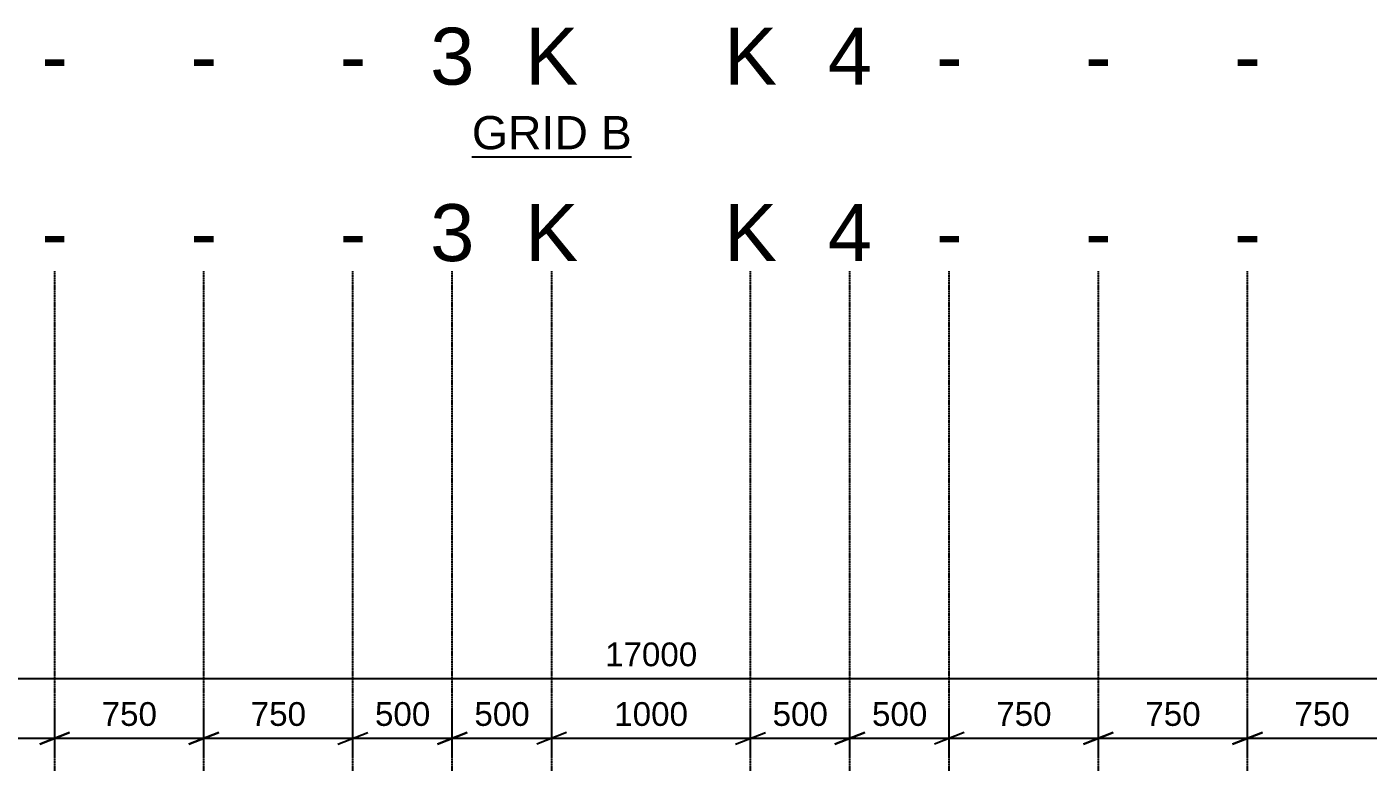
# Model space of a CAD drawing. Header units: millimetres. Extents: x -57554 to 16546, y 2142 to 98430.
# Drawn here: x -24237 to -17489, y 68035 to 71733 of the extents above; entities that cross this region are included whole.
import ezdxf

# ---------------------------------------------------------------- set-up
doc = ezdxf.new("R2010")
doc.units = ezdxf.units.MM
doc.linetypes.add('DXK_LINE_DOT3', pattern=[5.9187, 2.979, -0.9799, 0.9799, -0.9799])
doc.layers.add('S-Z23-A_DIMENSIONS', color=7, linetype='Continuous')
doc.styles.add('Arial', font='ARIAL.TTF', dxfattribs={"height": 0.2})

msp = doc.modelspace()

# ---------------------------------------------------------------- linework, layer by layer
at = {"color": 6, "linetype": 'Continuous'}
msp.add_line((-21997.9, 71080), (-21194.3, 71080), dxfattribs=at)
at = {"color": 1, "linetype": 'DXK_LINE_DOT3'}
for p, q in [((-24096.4, 58005), (-24096.4, 70505)), ((-23346.4, 58005), (-23346.4, 70505)), ((-22596.4, 58005), (-22596.4, 70505)), ((-22096.4, 58005), (-22096.4, 70505)), ((-21596.4, 58005), (-21596.4, 70505)), ((-20596.4, 58005), (-20596.4, 70505)), ((-20096.4, 58005), (-20096.4, 70505)), ((-19596.4, 58005), (-19596.4, 70505)), ((-18846.4, 58005), (-18846.4, 70505)), ((-18096.4, 58005), (-18096.4, 70505))]:
    msp.add_line(p, q, dxfattribs=at)
at = {"layer": 'S-Z23-A_DIMENSIONS'}
for p, q in [((-29596.4, 68455), (-12596.4, 68455)), ((-24096.4, 68055), (-24096.4, 68280)), ((-24096.4, 68055), (-24096.4, 68280)), ((-23346.4, 68055), (-23346.4, 68280)), ((-23346.4, 68055), (-23346.4, 68280)), ((-22596.4, 68055), (-22596.4, 68280)), ((-22596.4, 68055), (-22596.4, 68280)), ((-22096.4, 68055), (-22096.4, 68280)), ((-22096.4, 68055), (-22096.4, 68280)), ((-21596.4, 68055), (-21596.4, 68280)), ((-21596.4, 68055), (-21596.4, 68280)), ((-20596.4, 68055), (-20596.4, 68280)), ((-20596.4, 68055), (-20596.4, 68280)), ((-20096.4, 68055), (-20096.4, 68280)), ((-20096.4, 68055), (-20096.4, 68280)), ((-19596.4, 68055), (-19596.4, 68280)), ((-19596.4, 68055), (-19596.4, 68280)), ((-18846.4, 68055), (-18846.4, 68280)), ((-18846.4, 68055), (-18846.4, 68280)), ((-18096.4, 68055), (-18096.4, 68280)), ((-18096.4, 68055), (-18096.4, 68280)), ((-24846.4, 68155), (-24096.4, 68155)), ((-24021.4, 68185), (-24171.4, 68125)), ((-24171.4, 68125), (-24021.4, 68185)), ((-24096.4, 68155), (-23346.4, 68155)), ((-23421.4, 68125), (-23271.4, 68185)), ((-23271.4, 68185), (-23421.4, 68125)), ((-23346.4, 68155), (-22596.4, 68155)), ((-22671.4, 68125), (-22521.4, 68185)), ((-22596.4, 68155), (-22096.4, 68155)), ((-22021.4, 68185), (-22171.4, 68125)), ((-22096.4, 68155), (-21596.4, 68155)), ((-21521.4, 68185), (-21671.4, 68125)), ((-21521.4, 68185), (-21671.4, 68125)), ((-21596.4, 68155), (-20596.4, 68155)), ((-20671.4, 68125), (-20521.4, 68185)), ((-20596.4, 68155), (-20096.4, 68155)), ((-20171.4, 68125), (-20021.4, 68185)), ((-20096.4, 68155), (-19596.4, 68155)), ((-19521.4, 68185), (-19671.4, 68125)), ((-19596.4, 68155), (-18846.4, 68155)), ((-18921.4, 68125), (-18771.4, 68185)), ((-18771.4, 68185), (-18921.4, 68125)), ((-18846.4, 68155), (-18096.4, 68155)), ((-18021.4, 68185), (-18171.4, 68125)), ((-18171.4, 68125), (-18021.4, 68185)), ((-18096.4, 68155), (-17346.4, 68155))]:
    msp.add_line(p, q, dxfattribs=at)

# ---------------------------------------------------------------- texts
at = {"color": 5, "linetype": 'Continuous', "style": 'Arial'}
for s, p in [('3', (-22207.6, 71442.5)), ('K', (-21729.7, 71442.5)), ('K', (-20729.7, 71442.5)), ('4', (-20207.6, 71442.5)), ('-', (-24163, 71442.5)), ('-', (-23413, 71442.5)), ('-', (-22663, 71442.5)), ('-', (-19663, 71442.5)), ('-', (-18913, 71442.5)), ('-', (-18163, 71442.5)), ('3', (-22207.6, 70555)), ('K', (-21729.7, 70555)), ('K', (-20729.7, 70555)), ('4', (-20207.6, 70555)), ('-', (-24163, 70555)), ('-', (-23413, 70555)), ('-', (-22663, 70555)), ('-', (-19663, 70555)), ('-', (-18913, 70555)), ('-', (-18163, 70555))]:
    msp.add_text(s, height=286.5, dxfattribs=at).set_placement(p)

# ---------------------------------------------------------------- wipeouts: each hides what was drawn before it
at = {"color": 0, "linetype": 'Continuous'}
msp.add_wipeout([(-21194.3, 71117.5), (-21194.3, 71292.5), (-21997.9, 71292.5), (-21997.9, 71117.5)], dxfattribs=at)
for points in [[(-20839.7, 68492.5), (-20839.7, 68667.5), (-21353, 68667.5), (-21353, 68492.5)], [(-23557.4, 68192.5), (-23557.4, 68367.5), (-23885.3, 68367.5), (-23885.3, 68192.5)], [(-22807.4, 68192.5), (-22807.4, 68367.5), (-23135.3, 68367.5), (-23135.3, 68192.5)], [(-20886.1, 68192.5), (-20886.1, 68367.5), (-21306.7, 68367.5), (-21306.7, 68192.5)], [(-19057.4, 68192.5), (-19057.4, 68367.5), (-19385.3, 68367.5), (-19385.3, 68192.5)], [(-18307.4, 68192.5), (-18307.4, 68367.5), (-18635.3, 68367.5), (-18635.3, 68192.5)], [(-17557.4, 68192.5), (-17557.4, 68367.5), (-17885.3, 68367.5), (-17885.3, 68192.5)]]:
    msp.add_wipeout(points).dxf.layer = 'S-Z23-A_DIMENSIONS'

# ---------------------------------------------------------------- next in the draw order: texts
at = {"color": 7, "linetype": 'Continuous', "style": 'Arial'}
msp.add_text('GRID B', height=167.14, dxfattribs=at).set_placement((-21997.9, 71117.5))
at = {"layer": 'S-Z23-A_DIMENSIONS', "style": 'Arial'}
for s, p in [('17000', (-21328, 68517.5)), ('750', (-23860.3, 68217.5)), ('750', (-23110.3, 68217.5)), ('1000', (-21281.7, 68217.5)), ('750', (-19360.3, 68217.5)), ('750', (-18610.3, 68217.5)), ('750', (-17860.3, 68217.5))]:
    msp.add_text(s, height=119.38, dxfattribs=at).set_placement(p)

# ---------------------------------------------------------------- next in the draw order: wipeouts: each hides what was drawn before it
for points in [[(-22182.4, 68192.5), (-22182.4, 68367.5), (-22510.3, 68367.5), (-22510.3, 68192.5)], [(-19682.4, 68192.5), (-19682.4, 68367.5), (-20010.3, 68367.5), (-20010.3, 68192.5)]]:
    msp.add_wipeout(points).dxf.layer = 'S-Z23-A_DIMENSIONS'

# ---------------------------------------------------------------- next in the draw order: linework, layer by layer
at = {"layer": 'S-Z23-A_DIMENSIONS'}
for p, q in [((-22671.4, 68125), (-22521.4, 68185)), ((-22171.4, 68125), (-22021.4, 68185)), ((-20021.4, 68185), (-20171.4, 68125)), ((-19521.4, 68185), (-19671.4, 68125))]:
    msp.add_line(p, q, dxfattribs=at)

# ---------------------------------------------------------------- next in the draw order: texts
at = {"layer": 'S-Z23-A_DIMENSIONS', "style": 'Arial'}
for p in [(-22485.3, 68217.5), (-19985.3, 68217.5)]:
    msp.add_text('500', height=119.38, dxfattribs=at).set_placement(p)

# ---------------------------------------------------------------- next in the draw order: wipeouts: each hides what was drawn before it
for points in [[(-21682.4, 68192.5), (-21682.4, 68367.5), (-22010.3, 68367.5), (-22010.3, 68192.5)], [(-20182.4, 68192.5), (-20182.4, 68367.5), (-20510.3, 68367.5), (-20510.3, 68192.5)]]:
    msp.add_wipeout(points).dxf.layer = 'S-Z23-A_DIMENSIONS'

# ---------------------------------------------------------------- next in the draw order: linework, layer by layer
at = {"layer": 'S-Z23-A_DIMENSIONS'}
msp.add_line((-20671.4, 68125), (-20521.4, 68185), dxfattribs=at)

# ---------------------------------------------------------------- next in the draw order: texts
at = {"layer": 'S-Z23-A_DIMENSIONS', "style": 'Arial'}
for p in [(-21985.3, 68217.5), (-20485.3, 68217.5)]:
    msp.add_text('500', height=119.38, dxfattribs=at).set_placement(p)

doc.saveas('drawing.dxf')
